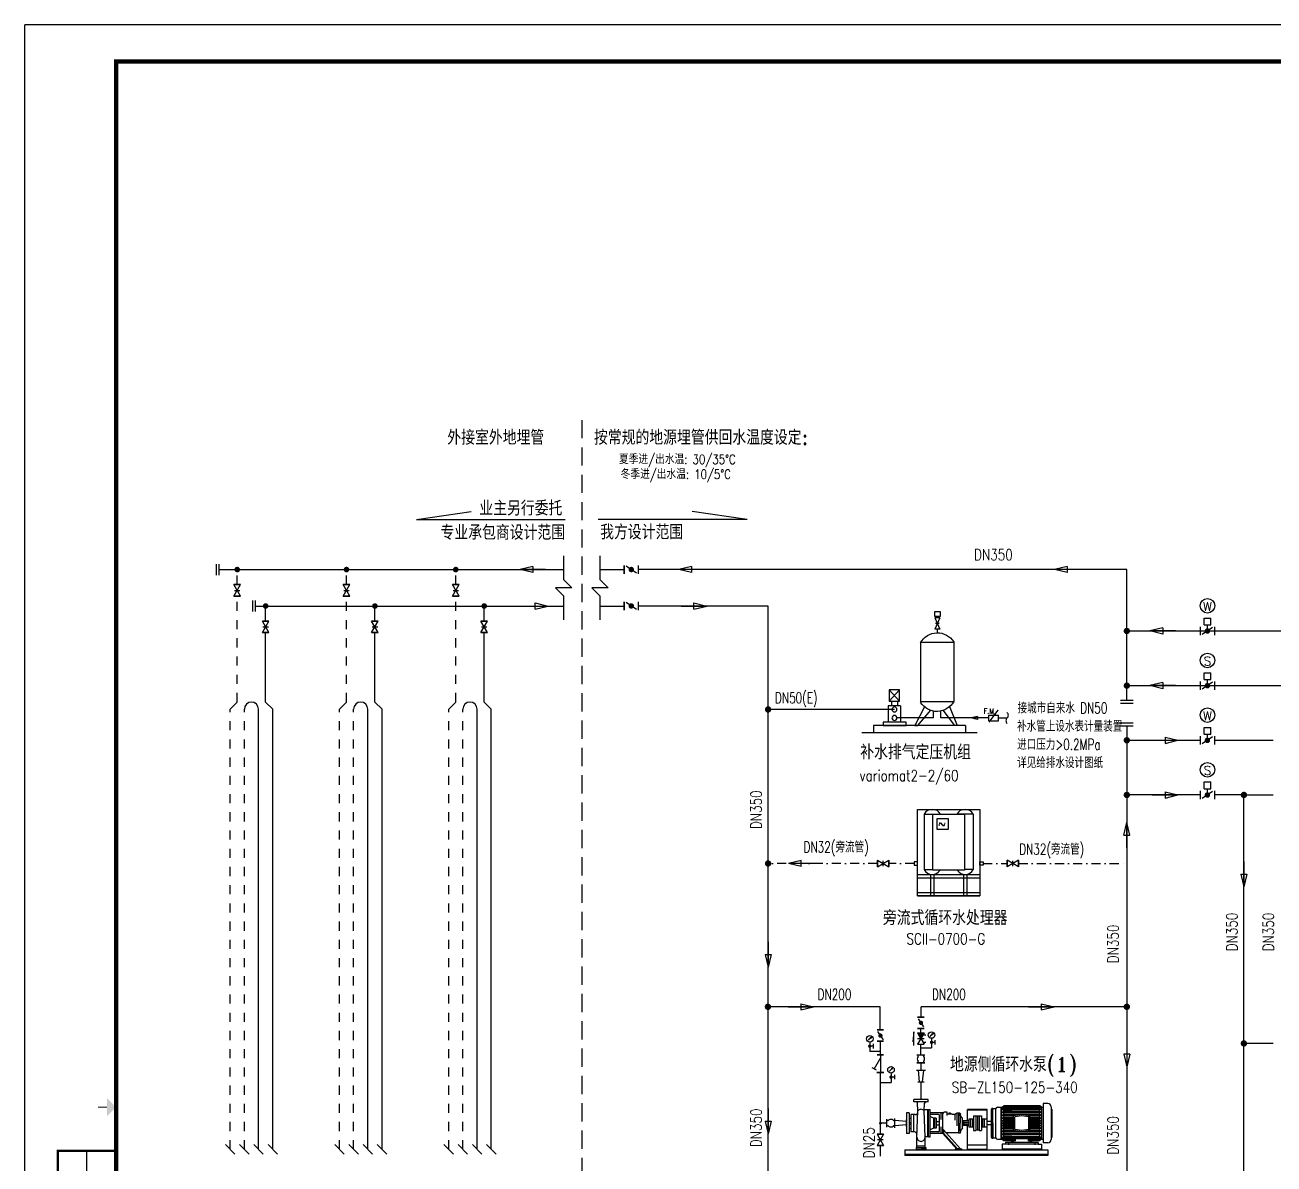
# Model space of a CAD drawing. Extents: x -345393 to -54719, y 203828 to 476815.
# Drawn here: x -345393 to -311102, y 297863 to 329124 of the extents above; entities that cross this region are included whole.
import ezdxf
from ezdxf.enums import TextEntityAlignment as Align

# ---------------------------------------------------------------- set-up
doc = ezdxf.new("R2010")
doc.units = 0
doc.header["$LTSCALE"] = 1000
doc.header["$MEASUREMENT"] = 0
for name, pattern in [('AUSGEZOGEN', [0]), ('CENTER', [2, 1.25, -0.25, 0.25, -0.25]), ('CONTINOUS', [0]), ('DASHDOT2', [0.5, 0.25, -0.125, 0, -0.125]), ('DASHED', [0.75, 0.5, -0.25]), ('STRICHLINIE4', [0.5, 0.25, -0.25])]:
    doc.linetypes.add(name, pattern=pattern)
doc.layers.get('0').update_dxf_attribs({"color": 252, "linetype": 'CONTINUOUS'})
doc.layers.get('Defpoints').update_dxf_attribs({"color": 252, "linetype": 'CONTINUOUS'})
for name, color, linetype in [('图框', 252, 'CONTINUOUS'), ('暖通-水-水阀', 3, 'CONTINUOUS'), ('暖通-水-管道-供水', 1, 'CONTINUOUS'), ('暖通-风-标注', 160, 'CONTINUOUS'), ('暖通-风-设备', 40, 'CONTINUOUS'), ('暖通-风-说明', 3, 'CONTINUOUS')]:
    doc.layers.add(name, color=color, linetype=linetype)
doc.styles.add('HZ', font='romans.shx', dxfattribs={"width": 0.7, "bigfont": 'tjhztxt.shx'})
doc.styles.add('HZ-ZG', font='romans.shx', dxfattribs={"width": 0.8, "bigfont": 'hzf.shx'})
doc.styles.add('HZXY', font='romans.shx', dxfattribs={"bigfont": 'HZTXT.SHX'})
doc.styles.add('TKZ1', font='tjromant.shx', dxfattribs={"bigfont": 'tjhts.shx'})

# ---------------------------------------------------------------- blocks, each defined once
blk = doc.blocks.new('流量计150')
for p, q in [((0, -75), (0, 75)), ((0, 75), (260, 75)), ((260, -75), (260, 75)), ((0, -75), (260, -75))]:
    blk.add_line(p, q)
blk.add_lwpolyline([(7, -117), (255, 211), (138, 89), (185, 118)])
at = {"style": 'HZXY', "width": 0.7}
blk.add_text('F.M', height=150, dxfattribs=at).set_placement((-1, 189), align=Align.MIDDLE)
blk = doc.blocks.new('箭头')
at = {"color": 3, "linetype": 'CONTINOUS'}
for p, q in [((-317, 0), (381, 0)), ((32, 84), (381, 0)), ((32, 84), (32, -84)), ((32, -84), (381, 0))]:
    blk.add_line(p, q, dxfattribs=at)
blk = doc.blocks.new('电动双位蝶阀150-2')
for p, q in [((-62, 237), (63, 237)), ((-62, 112), (-62, 237)), ((63, 112), (63, 237)), ((-130, 75), (-130, -75)), ((94, 63), (-94, -63)), ((-62, 112), (63, 112)), ((0, 0), (0, 112)), ((130, 75), (130, -75))]:
    blk.add_line(p, q)
at = {"const_width": 49.7}
blk.add_lwpolyline([(-25, -1, 1), (25, -1, 1)], format="xyb", close=True, dxfattribs=at)
blk = doc.blocks.new('闭式定压罐')
at = {"color": 3}
for p, q in [((-576, 3199), (-576, 3315)), ((-576, 3315), (-412, 3315)), ((-494, 3199), (-576, 3199)), ((-563, 3155), (-425, 3155)), ((-563, 3155), (-425, 2840)), ((-425, 3155), (-563, 2840)), ((-494, 3155), (-494, 3199)), ((-412, 3199), (-494, 3199)), ((-412, 3315), (-412, 3199)), ((-563, 2840), (-425, 2840)), ((-546, 2998), (-442, 2998)), ((-942, 2475), (-36, 2475)), ((-827, 719), (-1039, 194)), ((-935, 849), (-31, 849)), ((-137, 711), (122, 194)), ((602, 862), (602, 734)), ((771, 862), (771, 734)), ((-969, 194), (-655, 617)), ((43, 194), (-310, 617)), ((-1582, 0), (1582, 0)), ((-1265, 194), (1265, 194)), ((-1265, 194), (-1265, 0)), ((-1039, 194), (-969, 194)), ((122, 194), (43, 194)), ((367, 292), (996, 292)), ((367, 194), (367, 292)), ((996, 194), (367, 194)), ((996, 292), (996, 194)), ((1265, 194), (1265, 0))]:
    blk.add_line(p, q, dxfattribs=at)
at = {"color": 2}
for p, q in [((-494, 2743), (-494, 2840)), ((545, 1173), (828, 862)), ((545, 862), (828, 1173))]:
    blk.add_line(p, q, dxfattribs=at)
for p, q in [((-942, 2493), (-942, 861)), ((-31, 2467), (-31, 834)), ((545, 1173), (828, 1173)), ((545, 862), (545, 1173)), ((828, 1173), (828, 862)), ((521, 734), (856, 734)), ((521, 734), (521, 292)), ((828, 862), (545, 862)), ((856, 734), (856, 292))]:
    blk.add_line(p, q)
at = {"color": 1}
for p, q in [((-1909, 404), (-586, 404)), ((-586, 404), (-586, 584)), ((-386, 404), (-386, 584)), ((-386, 404), (616, 404))]:
    blk.add_line(p, q, dxfattribs=at)
at = {"color": 2}
for centre in [(685, 638), (685, 404)]:
    blk.add_circle(centre, 69.4, dxfattribs=at)
for centre, start, end in [((-494, 2217), 28.3164, 148.3164), ((-479, 1110), 208.3164, 328.3164)]:
    blk.add_arc(centre, 526, start, end)
blk = doc.blocks.new('蝶阀150-2')
for p, q in [((-130, 75), (-130, -75)), ((94, 63), (-94, -63)), ((130, 75), (130, -75))]:
    blk.add_line(p, q)
at = {"const_width": 49.7}
blk.add_lwpolyline([(-25, -1, 1), (25, -1, 1)], format="xyb", close=True, dxfattribs=at)
blk = doc.blocks.new('闸阀150')
for p, q in [((130, 75), (-130, -75)), ((130, -75), (-130, 75)), ((-130, 75), (-130, -75)), ((0, -63), (0, 63)), ((130, 75), (130, -75))]:
    blk.add_line(p, q)
blk = doc.blocks.new('A$C3FDB32FF')
at = {"color": 3}
for p, q in [((638, 1543), (244, 1543)), ((244, 1475), (244, 1543)), ((638, 1475), (244, 1475)), ((353, 1226), (342, 1443)), ((524, 1226), (540, 1444)), ((573, 1475), (578, 1475)), ((638, 1475), (638, 1543)), ((3797, 1431), (3797, 351)), ((3923, 1431), (3797, 1431)), ((45, 1172), (45, 610)), ((112, 1172), (45, 1172)), ((112, 1172), (112, 610)), ((284, 1127), (157, 1127)), ((157, 1127), (157, 655)), ((245, 655), (245, 1127)), ((328, 505), (353, 1226)), ((554, 505), (524, 1226)), ((534, 1264), (627, 1264)), ((627, 518), (627, 1264)), ((627, 1264), (627, 518)), ((649, 518), (649, 1264)), ((649, 1264), (694, 1264)), ((694, 518), (694, 1264)), ((1037, 1175), (694, 1175)), ((925, 1130), (694, 1130)), ((784, 1026), (694, 1071)), ((947, 675), (947, 1108)), ((992, 994), (992, 1175)), ((1037, 607), (1037, 1175)), ((1037, 1175), (1070, 1175)), ((1155, 1193), (1070, 1193)), ((1070, 1175), (1070, 1193)), ((1161, 1106), (1161, 1187)), ((1287, 1142), (1167, 1142)), ((1203, 1164), (1203, 1142)), ((1245, 1166), (1209, 1166)), ((1215, 1164), (1215, 1142)), ((1239, 1164), (1239, 1142)), ((1251, 1164), (1251, 1142)), ((1368, 1133), (1298, 1133)), ((1414, 1160), (1368, 1133)), ((1368, 1133), (1368, 973)), ((1427, 1163), (1427, 823)), ((1462, 1163), (1427, 1163)), ((1467, 1162), (1467, 633)), ((1506, 1163), (1473, 1163)), ((1512, 1098), (1512, 1157)), ((1526, 1149), (1512, 1149)), ((1526, 1136), (1512, 1136)), ((1526, 1111), (1512, 1111)), ((1526, 1099), (1512, 1099)), ((1512, 1098), (1512, 891)), ((1580, 1031), (1512, 1098)), ((1529, 1106), (1529, 1142)), ((1878, 1089), (1878, 694)), ((1878, 1089), (1945, 1089)), ((1945, 1089), (1945, 694)), ((2036, 1080), (1945, 1080)), ((1991, 1080), (1991, 702)), ((2036, 1089), (2103, 1089)), ((2036, 1089), (2036, 694)), ((2103, 1089), (2103, 694)), ((2364, 1279), (2364, 503)), ((2364, 1279), (2381, 1279)), ((2381, 1305), (2381, 478)), ((2381, 1305), (2415, 1305)), ((2415, 891), (2415, 1305)), ((2415, 1296), (2492, 1296)), ((2491, 497), (2491, 1285)), ((2536, 1330), (2660, 1330)), ((2637, 452), (2637, 1330)), ((2660, 1330), (2710, 1364)), ((2660, 1318), (2710, 1345)), ((2660, 452), (2660, 1330)), ((2660, 1318), (2710, 1324)), ((2660, 1279), (2710, 1296)), ((2660, 1279), (2710, 1262)), ((3752, 1279), (2660, 1279)), ((2664, 1196), (2710, 1212)), ((3752, 1195), (2664, 1195)), ((2664, 1193), (2710, 1178)), ((2664, 1112), (2710, 1127)), ((3093, 1110), (2664, 1110)), ((2664, 1109), (2710, 1094)), ((2664, 1028), (2710, 1043)), ((2710, 1364), (2710, 1345)), ((3701, 1364), (2710, 1364)), ((2710, 1345), (2938, 1345)), ((2710, 1324), (2710, 1296)), ((3701, 1324), (2710, 1324)), ((3701, 1296), (2710, 1296)), ((2710, 1212), (2710, 1262)), ((2710, 1262), (2938, 1262)), ((3701, 1212), (2710, 1212)), ((2710, 1127), (2710, 1178)), ((3701, 1178), (2710, 1178)), ((3701, 1127), (2710, 1127)), ((2710, 1043), (2710, 1094)), ((2981, 1094), (2710, 1094)), ((2981, 1043), (2710, 1043)), ((3701, 1345), (2938, 1345)), ((3701, 1262), (2938, 1262)), ((3206, 1127), (2981, 1094)), ((2981, 689), (2981, 1094)), ((3211, 1094), (3014, 1065)), ((3014, 718), (3014, 1065)), ((3397, 1065), (3201, 1094)), ((3431, 1094), (3206, 1127)), ((3752, 1110), (3318, 1110)), ((3397, 718), (3397, 1065)), ((3431, 689), (3431, 1094)), ((3701, 1094), (3431, 1094)), ((3701, 1043), (3431, 1043)), ((3752, 1330), (3701, 1364)), ((3701, 1345), (3701, 1364)), ((3752, 1318), (3701, 1345)), ((3752, 1318), (3701, 1324)), ((3701, 1296), (3701, 1324)), ((3752, 1279), (3701, 1296)), ((3752, 1279), (3701, 1262)), ((3701, 1212), (3701, 1262)), ((3752, 1195), (3701, 1212)), ((3752, 1195), (3701, 1178)), ((3701, 1127), (3701, 1178)), ((3752, 1110), (3701, 1127)), ((3752, 1110), (3701, 1094)), ((3701, 1043), (3701, 1094)), ((3752, 1026), (3701, 1043)), ((3752, 1330), (3752, 452)), ((3752, 1330), (3797, 1330)), ((4013, 1341), (4013, 441)), ((4036, 1279), (4013, 1279)), ((4036, 1279), (4036, 503)), ((112, 1026), (157, 1026)), ((112, 914), (157, 914)), ((112, 869), (157, 869)), ((112, 756), (157, 756)), ((784, 756), (694, 711)), ((852, 1026), (784, 1026)), ((784, 1026), (784, 756)), ((852, 756), (784, 756)), ((807, 1026), (807, 756)), ((852, 1026), (852, 756)), ((852, 936), (947, 936)), ((852, 846), (947, 846)), ((992, 607), (992, 788)), ((1054, 708), (1054, 622)), ((1512, 681), (1512, 891)), ((1580, 752), (1514, 686)), ((1582, 891), (1582, 1026)), ((1582, 957), (1599, 957)), ((1582, 756), (1582, 891)), ((1582, 825), (1599, 825)), ((1599, 825), (1599, 957)), ((1599, 957), (1601, 955)), ((1599, 825), (1601, 828)), ((1601, 955), (1601, 828)), ((1752, 954), (1601, 954)), ((1752, 829), (1601, 829)), ((1620, 906), (1620, 877)), ((1752, 906), (1620, 906)), ((1620, 877), (1752, 877)), ((1803, 1000), (1752, 1000)), ((1752, 1000), (1752, 782)), ((1803, 782), (1752, 782)), ((1803, 1005), (1803, 778)), ((1852, 1005), (1803, 1005)), ((1852, 778), (1803, 778)), ((1852, 1005), (1852, 778)), ((1878, 1005), (1852, 1005)), ((1878, 778), (1852, 778)), ((1878, 694), (1945, 694)), ((2036, 702), (1945, 702)), ((2036, 694), (2103, 694)), ((2129, 1005), (2103, 1005)), ((2129, 778), (2103, 778)), ((2129, 1005), (2129, 778)), ((2178, 1005), (2129, 1005)), ((2178, 778), (2129, 778)), ((2178, 1005), (2178, 778)), ((2246, 1000), (2178, 1000)), ((2246, 782), (2178, 782)), ((2246, 1000), (2246, 782)), ((2364, 936), (2246, 936)), ((2364, 846), (2246, 846)), ((2415, 891), (2415, 478)), ((2660, 891), (2710, 908)), ((2660, 891), (2710, 874)), ((2660, 824), (2710, 840)), ((2660, 824), (2710, 807)), ((2981, 824), (2660, 824)), ((2660, 756), (2710, 773)), ((2660, 756), (2710, 739)), ((2981, 756), (2660, 756)), ((2660, 672), (2710, 689)), ((2981, 1026), (2664, 1026)), ((2664, 1025), (2710, 1009)), ((2664, 960), (2710, 975)), ((2981, 959), (2664, 959)), ((2664, 957), (2710, 942)), ((2710, 975), (2710, 1009)), ((2710, 975), (2710, 1009)), ((2981, 1009), (2710, 1009)), ((2981, 975), (2710, 975)), ((2710, 908), (2710, 942)), ((2981, 942), (2710, 942)), ((2710, 908), (2710, 908)), ((2981, 908), (2710, 908)), ((2710, 840), (2710, 874)), ((2981, 874), (2710, 874)), ((2981, 840), (2710, 840)), ((2710, 773), (2710, 807)), ((2981, 807), (2710, 807)), ((2710, 773), (2710, 773)), ((2981, 773), (2710, 773)), ((2710, 689), (2710, 739)), ((2981, 739), (2710, 739)), ((2981, 689), (2710, 689)), ((3206, 655), (2981, 689)), ((3211, 688), (3014, 718)), ((3397, 718), (3201, 688)), ((3431, 689), (3206, 655)), ((3752, 1026), (3431, 1026)), ((3701, 1009), (3431, 1009)), ((3701, 975), (3431, 975)), ((3752, 959), (3431, 959)), ((3701, 942), (3431, 942)), ((3701, 908), (3431, 908)), ((3701, 874), (3431, 874)), ((3701, 840), (3431, 840)), ((3752, 824), (3431, 824)), ((3701, 807), (3431, 807)), ((3701, 773), (3431, 773)), ((3752, 756), (3431, 756)), ((3701, 739), (3431, 739)), ((3701, 689), (3431, 689)), ((3752, 1026), (3701, 1009)), ((3701, 975), (3701, 1009)), ((3752, 959), (3701, 975)), ((3752, 959), (3701, 942)), ((3701, 908), (3701, 942)), ((3752, 891), (3701, 908)), ((3752, 891), (3701, 874)), ((3701, 840), (3701, 874)), ((3752, 824), (3701, 840)), ((3752, 824), (3701, 807)), ((3701, 773), (3701, 807)), ((3752, 756), (3701, 773)), ((3752, 756), (3701, 739)), ((3701, 689), (3701, 739)), ((3752, 672), (3701, 689)), ((112, 610), (45, 610)), ((263, 655), (157, 655)), ((328, 225), (328, 499)), ((627, 518), (554, 518)), ((554, 225), (554, 494)), ((649, 518), (694, 518)), ((925, 652), (694, 652)), ((1037, 607), (694, 607)), ((1462, 631), (1123, 631)), ((1467, 646), (1467, 625)), ((1506, 619), (1473, 619)), ((1526, 683), (1512, 683)), ((1512, 681), (1512, 625)), ((1526, 670), (1512, 670)), ((1526, 645), (1512, 645)), ((1526, 633), (1512, 633)), ((1529, 660), (1529, 676)), ((1529, 640), (1529, 656)), ((2364, 503), (2381, 503)), ((2381, 478), (2415, 478)), ((2415, 486), (2492, 486)), ((2536, 452), (2660, 452)), ((2637, 452), (2660, 452)), ((2660, 452), (2637, 452)), ((2660, 672), (2710, 655)), ((3093, 672), (2660, 672)), ((2660, 587), (2710, 604)), ((2660, 587), (2710, 570)), ((3752, 587), (2660, 587)), ((2660, 503), (2710, 520)), ((2660, 503), (2710, 486)), ((3752, 503), (2660, 503)), ((2660, 475), (2710, 459)), ((2660, 464), (2710, 459)), ((2660, 464), (2710, 437)), ((2660, 452), (2710, 419)), ((2710, 604), (2710, 655)), ((3701, 655), (2710, 655)), ((3701, 604), (2710, 604)), ((2710, 520), (2710, 570)), ((2710, 570), (2938, 570)), ((3701, 520), (2710, 520)), ((2710, 486), (2710, 459)), ((2710, 486), (3701, 486)), ((3701, 486), (2710, 486)), ((2710, 459), (3026, 459)), ((2710, 437), (2710, 419)), ((2710, 437), (3026, 437)), ((2710, 419), (3026, 419)), ((2756, 360), (2756, 315)), ((3656, 360), (2756, 360)), ((3026, 419), (2891, 360)), ((3701, 570), (2938, 570)), ((3026, 464), (3026, 395)), ((3386, 464), (3026, 464)), ((3752, 672), (3318, 672)), ((3386, 464), (3386, 395)), ((3386, 459), (3701, 459)), ((3701, 437), (3386, 437)), ((3521, 360), (3386, 419)), ((3386, 419), (3701, 419)), ((3656, 360), (3656, 315)), ((3752, 672), (3701, 655)), ((3701, 604), (3701, 655)), ((3752, 587), (3701, 604)), ((3752, 587), (3701, 570)), ((3701, 520), (3701, 570)), ((3752, 503), (3701, 520)), ((3752, 503), (3701, 486)), ((3701, 459), (3701, 486)), ((3701, 459), (3701, 486)), ((3752, 464), (3701, 437)), ((3752, 464), (3701, 459)), ((3752, 452), (3701, 419)), ((3701, 419), (3701, 437)), ((3752, 452), (3797, 452)), ((3923, 351), (3797, 351)), ((4013, 503), (4036, 503)), ((0, 157), (3926, 157)), ((306, 225), (306, 157)), ((306, 225), (576, 225)), ((306, 180), (441, 180)), ((328, 270), (554, 270)), ((576, 180), (441, 180)), ((576, 225), (576, 157)), ((1378, 180), (1378, 157)), ((1558, 180), (1378, 180)), ((1435, 199), (1512, 199)), ((1512, 199), (1512, 180)), ((1558, 180), (1558, 157)), ((1721, 293), (2261, 293)), ((1721, 180), (2261, 180)), ((3656, 315), (2756, 315))]:
    blk.add_line(p, q, dxfattribs=at)
at = {"color": 3, "linetype": 'Continuous'}
for p, q in [((1721, 954), (1721, 1271)), ((2261, 1271), (1721, 1271)), ((2261, 1248), (1721, 1248)), ((2261, 936), (2261, 1271)), ((1054, 708), (1037, 708)), ((1512, 199), (1054, 708)), ((1721, 157), (1721, 829)), ((2261, 157), (2261, 846)), ((1422, 180), (1037, 607)), ((1435, 199), (1054, 622)), ((0, 157), (0, 0)), ((3926, 34), (0, 34)), ((3926, 0), (0, 0)), ((2756, 315), (2666, 315)), ((2666, 315), (2666, 157)), ((3746, 180), (2666, 180)), ((3656, 315), (3746, 315)), ((3746, 315), (3746, 157)), ((3926, 157), (3926, 0))]:
    blk.add_line(p, q, dxfattribs=at)
at = {"color": 3, "linetype": 'CENTER'}
for p, q in [((2846, 383), (2846, 293)), ((3566, 383), (3566, 293))]:
    blk.add_line(p, q, dxfattribs=at)
at = {"color": 3}
for centre, radius, start, end in [((308, 1442), 33.8, 2.861, 90), ((573, 1442), 33.8, 90, 175.7275), ((3923, 1341), 90, 0, 90), ((438, 1168), 104, 34.4039, 145.5961), ((925, 1108), 22.5, 360, 90), ((1155, 1187), 6.07, 0, 90), ((1167, 1148), 6.07, 180, 270), ((1209, 1157), 8.88, 47.4909, 132.5091), ((1227, 1134), 32, 67.9484, 112.0516), ((1245, 1157), 8.91, 47.672, 132.328), ((1287, 1136), 6.07, 14.6649, 90), ((1298, 1139), 6.07, 194.6649, 270), ((1427, 1138), 25.7, 90, 120), ((1462, 1157), 6.07, 44.8577, 90), ((1473, 1157), 6.07, 90, 180), ((1506, 1157), 6.07, 0, 90), ((1520, 1142), 9.19, 317.252, 42.748), ((1496, 1124), 33.1, 337.833, 22.167), ((1520, 1105), 9.22, 317.4117, 42.5883), ((1576, 1026), 6.07, 0, 45), ((2536, 1285), 45, 90, 180), ((1576, 756), 6.07, 315, 0), ((1576, 756), 6.07, 315, 0), ((441, 506), 113, 180.3903, 217.3872), ((441, 506), 113, 217.3872, 322.6128), ((441, 506), 113, 322.6128, 359.6097), ((925, 675), 22.5, 270, 360), ((1462, 637), 6.07, 270, 315.1423), ((1473, 625), 6.07, 180, 270), ((1506, 625), 6.07, 270, 0), ((1518, 681), 6.07, 135, 180), ((1520, 677), 9.19, 317.252, 42.748), ((1496, 658), 33.1, 337.833, 22.167), ((1520, 639), 9.22, 317.4117, 42.5883), ((2536, 497), 45, 180, 270), ((3923, 441), 90, 270, 0)]:
    blk.add_arc(centre, radius, start, end, dxfattribs=at)
at = {"color": 3, "linetype": 'Continuous'}
for centre, start, end in [((284, 1195), 270, 358.0103), ((263, 587), 358.0103, 90)]:
    blk.add_arc(centre, 67.5, start, end, dxfattribs=at)
blk = doc.blocks.new('橡胶软接头150')
for p, q in [((0, -90), (0, 90)), ((21, 60), (0, 60)), ((158, 60), (180, 60)), ((180, -90), (180, 90)), ((21, -60), (0, -60)), ((158, -60), (180, -60))]:
    blk.add_line(p, q)
for centre, radius, start, end in [((21, 83), 22.5, 270, 310.5421), ((90, 3), 82.9, 49.4579, 130.5421), ((158, 83), 22.5, 229.4579, 270), ((21, -83), 22.5, 49.4579, 90), ((90, -3), 82.9, 229.4579, 310.5421), ((158, -83), 22.5, 90, 130.5421)]:
    blk.add_arc(centre, radius, start, end)
blk = doc.blocks.new('变径管150')
for p, q in [((-106, 269), (106, 269)), ((-75, 0), (75, 0)), ((-36, 0), (-61, 269)), ((36, 0), (61, 269))]:
    blk.add_line(p, q)
blk = doc.blocks.new('压力表150')
for p, q in [((-32, 264), (-5, 291)), ((-5, 291), (37, 332)), ((37, 332), (2, 311, -2160)), ((37, 332), (16, 298, -2160)), ((86, 125), (-18, 125)), ((0, 219), (0, 117)), ((0, 112), (0, 0)), ((86, 75), (86, 175))]:
    blk.add_line(p, q)
at = {"const_width": 37.5}
blk.add_lwpolyline([(-19, 125, 1), (19, 125, 1)], format="xyb", close=True, dxfattribs=at)
blk.add_circle((0, 294), 75)
for start, end in [(90, 270), (270, 90)]:
    blk.add_arc((0, 125), 18.8, start, end)
blk = doc.blocks.new('调节止回阀150')
at = {"linetype": 'Continuous'}
h = blk.add_hatch(dxfattribs=at)
h.set_pattern_fill('ANSI37', color=256, scale=0.530035, style=0)
h.set_pattern_definition([(45, (-34164.920464, -47847.3479), (-0.04684894752, 0.04684894752), []), (135, (-34164.920464, -47847.3479), (-0.04684894752, -0.04684894752), [])])
h.paths.add_polyline_path([(0, 0), (0, -1), (129, -75), (129, 75)])
for p, q in [((129, -75), (-131, 75)), ((129, 75), (-131, -75)), ((-131, 75), (-131, -75)), ((0, 75), (0, -75)), ((129, 75), (129, -75)), ((-86, -50), (-86, -117)), ((84, -50), (84, -117))]:
    blk.add_line(p, q)
blk.add_lwpolyline([(-157, 164), (152, 164), (-66, 186), (-2, 164)])
blk = doc.blocks.new('旁流水处理器')
for p, q in [((-1125, 3740), (-376, 3740)), ((-1125, 3740), (-1125, 1202)), ((1125, 3740), (376, 3740)), ((1125, 3740), (1125, 1202))]:
    blk.add_line(p, q)
at = {"color": 3}
for p, q in [((-1125, 1202), (-725, 1202)), ((1125, 1202), (725, 1202)), ((-1425, 981), (1425, 981)), ((-1425, 831), (1425, 831)), ((-825, 988), (-825, 0)), ((-675, 988), (-675, 0)), ((675, 988), (675, 0)), ((825, 988), (825, 0)), ((-1425, 150), (1425, 150)), ((-1425, 0), (1425, 0))]:
    blk.add_line(p, q, dxfattribs=at)
at = {"flags": 128}
for points in [[(-1425, 3960), (1425, 3960), (1425, 0), (-1425, 0)], [(-1425, 1406), (-1425, 1556), (-1575, 1556), (-1575, 1406)], [(1425, 1406), (1425, 1556), (1575, 1556), (1575, 1406)]]:
    blk.add_lwpolyline(points, close=True, dxfattribs=at)
at = {"color": 2, "flags": 128}
for points in [[(-725, 3740), (725, 3740), (725, 1180), (-725, 1180)], [(-525, 3540), (-25, 3540), (-25, 3040), (-525, 3040)]]:
    blk.add_lwpolyline(points, close=True, dxfattribs=at)
for centre, start, end in [((-750, 3532), 29.0309, 150.9691), ((750, 3532), 29.0309, 150.9691), ((-750, 1409), 209.0309, 327.5344), ((750, 1409), 212.4656, 330.9691)]:
    blk.add_arc(centre, 428, start, end)
at = {"color": 3, "style": 'HZ', "width": 0.7}
blk.add_text('~', height=500, dxfattribs=at).set_placement((-487, 3064))
blk = doc.blocks.new('TJAD_TK_A1')
blk.add_line((517.38, 385.45), (517.38, 641.45))
at = {"layer": '图框'}
for p in [(1341.38, 950.45), (500.38, 356.45)]:
    blk.add_line(p, (500.38, 950.45), dxfattribs=at)
at = {"layer": '图框', "const_width": 1.2}
blk.add_lwpolyline([(1331.38, 940.45), (525.38, 940.45), (525.38, 366.45), (1331.38, 366.45)], close=True, dxfattribs=at)
at = {"layer": '图框'}
for points, const_width in [([(522.88, 653.45), (520.38, 653.45)], 0.3), ([(525.38, 366.45), (509.38, 366.45), (509.38, 641.45), (525.38, 641.45)], 0.6)]:
    blk.add_lwpolyline(points, dxfattribs=dict(at, const_width=const_width))
blk.add_solid([(522.88, 650.95), (522.88, 655.95), (525.38, 653.45)], dxfattribs=at)
blk = doc.blocks.new('Y型除污器150')
for p, q in [((0, -75), (0, 75)), ((0, 0), (400, 0)), ((62, 0), (315, -146)), ((400, -79), (400, 77)), ((285, -193), (344, -100))]:
    blk.add_line(p, q)

msp = doc.modelspace()

# ---------------------------------------------------------------- linework, layer by layer
at = {"layer": 'Defpoints'}
for points in [[(-270292.68322, 328124.43019), (-342892.68322, 328124.43019), (-342892.68322, 270724.43019), (-270292.68322, 270724.43019)], [(-342892.68322, 328124.43019), (-270292.68322, 328124.43019), (-270292.68322, 270724.43019), (-342892.68322, 270724.43019)]]:
    msp.add_lwpolyline(points, close=True, dxfattribs=at)
at = {"layer": '暖通-水-水阀'}
for p, q in [((-328943.64121, 314290.03976), (-328943.64121, 314065.11797)), ((-328554.06524, 314290.03976), (-328554.06524, 314065.11797)), ((-339655.27754, 313763.7056), (-339475.34011, 313763.7056)), ((-336655.27754, 313763.7056), (-336475.34011, 313763.7056)), ((-333655.27754, 313763.7056), (-333475.34011, 313763.7056)), ((-339655.27754, 313452.04483), (-339475.34011, 313452.04483)), ((-336655.27754, 313452.04483), (-336475.34011, 313452.04483)), ((-333655.27754, 313452.04483), (-333475.34011, 313452.04483)), ((-328943.64121, 313290.03976), (-328943.64121, 313065.11797)), ((-328554.06524, 313290.03976), (-328554.06524, 313065.11797)), ((-338875.27754, 312763.7056), (-338695.34011, 312763.7056)), ((-335875.27754, 312763.7056), (-335695.34011, 312763.7056)), ((-332875.27754, 312763.7056), (-332695.34011, 312763.7056)), ((-338875.27754, 312452.04483), (-338695.34011, 312452.04483)), ((-335875.27754, 312452.04483), (-335695.34011, 312452.04483)), ((-332875.27754, 312452.04483), (-332695.34011, 312452.04483)), ((-315312.24767, 310591.85105), (-314972.96735, 310591.85105)), ((-315312.24767, 310508.51771), (-314972.96735, 310508.51771)), ((-315312.24767, 309975.18438), (-314972.96735, 309975.18438)), ((-315312.24767, 309891.85105), (-314972.96735, 309891.85105)), ((-321990.77939, 306019.78319), (-321990.77939, 306199.72062)), ((-321679.11862, 306019.78319), (-321679.11862, 306199.72062)), ((-318426.74809, 306019.78319), (-318426.74809, 306199.72062)), ((-318115.08731, 306019.78319), (-318115.08731, 306199.72062)), ((-320706.28763, 301893.43617), (-320886.22506, 301893.43617)), ((-321818.63107, 301542.16543), (-321998.5685, 301542.16543)), ((-320706.28763, 301581.7754), (-320886.22506, 301581.7754)), ((-320886.22506, 301462.22004), (-320706.28763, 301462.22004)), ((-321818.63107, 301230.50466), (-321998.5685, 301230.50466)), ((-320886.22506, 301150.55926), (-320706.28763, 301150.55926)), ((-321908.59978, 300947.49523), (-322200.24159, 300947.49523)), ((-321818.57469, 300855.82857), (-321998.62488, 300855.82857)), ((-320904.10388, 300857.65576), (-320688.40881, 300857.65576)), ((-320796.25635, 301049.8182), (-320504.61454, 301049.8182)), ((-320919.38712, 300440.77668), (-320665.98274, 300440.77668)), ((-320688.40881, 300641.51775), (-320904.10388, 300641.51775)), ((-321815.69629, 300376.07837), (-322002.94244, 300376.07837)), ((-321908.59978, 300097.7381), (-321616.95798, 300097.7381)), ((-320882.88432, 300118.14341), (-320702.52267, 300118.14341)), ((-321818.63107, 298682.22616), (-321998.5685, 298682.22616)), ((-321818.63107, 298370.56539), (-321998.5685, 298370.56539))]:
    msp.add_line(p, q, dxfattribs=at)
at = {"layer": '暖通-水-管道-供水', "color": 3, "linetype": 'DASHED'}
msp.add_line((-330106.55521, 318282.00061), (-330106.55521, 284893.02776), dxfattribs=at)
at = {"layer": '暖通-水-管道-供水', "color": 3}
for p, q in [((-334648.23328, 315550.55766), (-333141.20186, 315775.5693)), ((-334648.23328, 315550.55766), (-330558.42128, 315550.55766)), ((-325564.87715, 315550.55766), (-329654.68915, 315550.55766)), ((-325564.87715, 315550.55766), (-327071.90856, 315775.5693)), ((-330606.55521, 314552.57887), (-330606.55521, 313902.57887)), ((-329606.55521, 314552.57887), (-329606.55521, 313902.57887)), ((-340138.43383, 314028.71963), (-340138.43383, 314326.4381)), ((-340065.30883, 314028.71963), (-340065.30883, 314326.4381)), ((-330606.55521, 313902.57887), (-330381.58919, 313677.61284)), ((-329606.55521, 313902.57887), (-329381.58919, 313677.61284)), ((-330381.58919, 313677.61284), (-330831.52123, 313677.54489)), ((-330831.52123, 313677.54489), (-330606.55521, 313452.57887)), ((-330606.55521, 313452.57887), (-330606.55521, 312802.57887)), ((-329381.58919, 313677.61284), (-329831.52123, 313677.54489)), ((-329831.52123, 313677.54489), (-329606.55521, 313452.57887)), ((-329606.55521, 313452.57887), (-329606.55521, 312802.57887)), ((-339138.43383, 313028.71963), (-339138.43383, 313326.4381)), ((-339065.30883, 313028.71963), (-339065.30883, 313326.4381))]:
    msp.add_line(p, q, dxfattribs=at)
at = {"layer": '暖通-水-管道-供水'}
for p, q in [((-340065.30883, 314177.57887), (-330606.55521, 314177.57887)), ((-329606.55521, 314177.57887), (-328943.64121, 314177.57887)), ((-315142.60751, 314177.57887), (-328554.06524, 314177.57887)), ((-315142.60751, 310591.85105), (-315142.60751, 314177.57887)), ((-339065.30883, 313177.57887), (-330606.55521, 313177.57887)), ((-329606.55521, 313177.57887), (-328943.64121, 313177.57887)), ((-324991.93312, 313177.57887), (-328554.06524, 313177.57887)), ((-324991.93312, 283772.94705), (-324991.93312, 313177.57887)), ((-321521.93195, 310337.65198), (-324991.93312, 310337.65198)), ((-318668.64893, 310104.31865), (-318428.36624, 310104.31865)), ((-315142.60751, 309891.85105), (-315142.60751, 283772.94705)), ((-313125.09347, 307991.85105), (-315142.60751, 307991.85105)), ((-311929.32102, 307991.85105), (-312735.5175, 307991.85105)), ((-311929.32102, 280671.61415), (-311929.32102, 307991.85105)), ((-321912.15263, 302177.57887), (-324995.48596, 302177.57887)), ((-321912.15263, 301542.16543), (-321912.15263, 302177.57887)), ((-320792.7035, 301893.43617), (-320792.7035, 302177.57887)), ((-315142.60751, 302177.57887), (-320792.7035, 302177.57887)), ((-320796.25635, 301453.5628), (-320796.25635, 301581.7754)), ((-321908.59978, 300855.82857), (-321908.59978, 301230.50466)), ((-320796.25635, 300857.65576), (-320796.25635, 301150.55926)), ((-320796.25635, 300641.51775), (-320796.25635, 300440.77668)), ((-321908.59978, 298982.9644), (-321908.59978, 300376.07837)), ((-320792.7035, 299634.81007), (-320792.7035, 300118.14341)), ((-321727.37107, 298982.9644), (-321908.59978, 298982.9644))]:
    msp.add_line(p, q, dxfattribs=at)
at = {"layer": '暖通-水-管道-供水', "color": 6, "linetype": 'STRICHLINIE4'}
for p, q in [((-339565.30883, 313763.7056), (-339565.30883, 314177.57887)), ((-336565.30883, 313763.7056), (-336565.30883, 314177.57887)), ((-333565.30883, 313763.7056), (-333565.30883, 314177.57887)), ((-339565.30883, 310541.33489), (-339565.30883, 313452.04483)), ((-336565.30883, 310541.33489), (-336565.30883, 313452.04483)), ((-333565.30883, 310541.33489), (-333565.30883, 313452.04483)), ((-339760.30883, 298265.98031), (-339760.30883, 310346.33489)), ((-339370.30883, 298265.98031), (-339370.30883, 310346.33489)), ((-336760.30883, 298265.98031), (-336760.30883, 310346.33489)), ((-336370.30883, 298265.98031), (-336370.30883, 310346.33489)), ((-333760.30883, 298265.98031), (-333760.30883, 310346.33489)), ((-333370.30883, 298265.98031), (-333370.30883, 310346.33489))]:
    msp.add_line(p, q, dxfattribs=at)
at = {"layer": '暖通-水-管道-供水', "color": 6, "linetype": 'AUSGEZOGEN'}
for p, q in [((-338785.30883, 312763.7056), (-338785.30883, 313177.57887)), ((-335785.30883, 312763.7056), (-335785.30883, 313177.57887)), ((-332785.30883, 312763.7056), (-332785.30883, 313177.57887)), ((-338785.30883, 310541.33489), (-338785.30883, 312452.04483)), ((-335785.30883, 310541.33489), (-335785.30883, 312452.04483)), ((-332785.30883, 310541.33489), (-332785.30883, 312452.04483)), ((-339565.30883, 310541.33489), (-339760.30883, 310346.33489)), ((-338980.30883, 298265.98031), (-338980.30883, 310346.33489)), ((-338785.30883, 310541.33489), (-338590.30883, 310346.33489)), ((-338590.30883, 298265.98031), (-338590.30883, 310346.33489)), ((-336565.30883, 310541.33489), (-336760.30883, 310346.33489)), ((-335980.30883, 298265.98031), (-335980.30883, 310346.33489)), ((-335785.30883, 310541.33489), (-335590.30883, 310346.33489)), ((-335590.30883, 298265.98031), (-335590.30883, 310346.33489)), ((-333565.30883, 310541.33489), (-333760.30883, 310346.33489)), ((-332980.30883, 298265.98031), (-332980.30883, 310346.33489)), ((-332785.30883, 310541.33489), (-332590.30883, 310346.33489)), ((-332590.30883, 298265.98031), (-332590.30883, 310346.33489))]:
    msp.add_line(p, q, dxfattribs=at)
at = {"layer": '暖通-水-管道-供水', "color": 6}
for p, q in [((-315142.60751, 312491.85105), (-283000.25319, 312491.85105)), ((-315142.60751, 310991.85105), (-287441.58652, 310991.85105)), ((-315142.60751, 309491.85105), (-313125.09347, 309491.85105)), ((-312735.5175, 309491.85105), (-311129.65435, 309491.85105)), ((-311929.32102, 307991.85105), (-311129.65435, 307991.85105))]:
    msp.add_line(p, q, dxfattribs=at)
at = {"layer": '暖通-水-管道-供水', "color": 4, "linetype": 'DASHDOT2'}
for p, q in [((-321990.77939, 306109.65501), (-324991.93312, 306109.65501)), ((-320978.76794, 306109.65501), (-321679.11862, 306109.65501)), ((-319088.76794, 306109.60718), (-318426.74809, 306109.72825)), ((-318115.08731, 306109.75191), (-315142.5835, 306109.94264))]:
    msp.add_line(p, q, dxfattribs=at)
at = {"layer": '暖通-水-管道-供水', "linetype": 'Continuous'}
for p, q in [((-311129.65435, 301171.61415), (-311928.94759, 301171.61415)), ((-321908.59978, 298682.22616), (-321908.59978, 298982.9644)), ((-321908.59978, 298080.74968), (-321908.59978, 298370.56539))]:
    msp.add_line(p, q, dxfattribs=at)
at = {"layer": '暖通-水-管道-供水', "color": 3, "linetype": 'AUSGEZOGEN'}
for p, q in [((-339890.14913, 298395.82062), (-339630.46852, 298136.14001)), ((-339500.14913, 298395.82062), (-339240.46852, 298136.14001)), ((-339110.14913, 298395.82062), (-338850.46852, 298136.14001)), ((-338720.14913, 298395.82062), (-338460.46852, 298136.14001)), ((-336890.14913, 298395.82062), (-336630.46852, 298136.14001)), ((-336500.14913, 298395.82062), (-336240.46852, 298136.14001)), ((-336110.14913, 298395.82062), (-335850.46852, 298136.14001)), ((-335720.14913, 298395.82062), (-335460.46852, 298136.14001)), ((-333890.14913, 298395.82062), (-333630.46852, 298136.14001)), ((-333500.14913, 298395.82062), (-333240.46852, 298136.14001)), ((-333110.14913, 298395.82062), (-332850.46852, 298136.14001)), ((-332720.14913, 298395.82062), (-332460.46852, 298136.14001))]:
    msp.add_line(p, q, dxfattribs=at)
at = {"layer": '暖通-水-管道-供水', "linetype": 'DASHED', "const_width": 76.78125}
for points in [[(-339526.9182, 314177.57887, -1), (-339603.69945, 314177.57887, -1)], [(-336526.9182, 314177.57887, -1), (-336603.69945, 314177.57887, -1)], [(-333526.9182, 314177.57887, -1), (-333603.69945, 314177.57887, -1)], [(-338746.9182, 313177.57887, -1), (-338823.69945, 313177.57887, -1)], [(-335746.9182, 313177.57887, -1), (-335823.69945, 313177.57887, -1)], [(-332746.9182, 313177.57887, -1), (-332823.69945, 313177.57887, -1)]]:
    msp.add_lwpolyline(points, format="xyb", close=True, dxfattribs=at)
at = {"layer": '暖通-水-管道-供水', "const_width": 87.5}
for points in [[(-315186.35751, 312491.85105, 1), (-315098.85751, 312491.85105, 1)], [(-315186.35751, 310991.85105, 1), (-315098.85751, 310991.85105, 1)], [(-325035.68312, 310337.65198, 1), (-324948.18312, 310337.65198, 1)], [(-315186.35751, 309491.85105, 1), (-315098.85751, 309491.85105, 1)], [(-315186.35751, 307991.85105, 1), (-315098.85751, 307991.85105, 1)], [(-311972.49037, 307991.85105, 1), (-311884.99037, 307991.85105, 1)], [(-324951.73596, 302177.57887, -1), (-325039.23596, 302177.57887, -1)], [(-315098.85751, 302177.57887, -1), (-315186.35751, 302177.57887, -1)], [(-311972.69759, 301171.61415, 1), (-311885.19759, 301171.61415, 1)]]:
    msp.add_lwpolyline(points, format="xyb", close=True, dxfattribs=at)
at = {"layer": '暖通-水-管道-供水', "color": 4, "linetype": 'DASHDOT2', "const_width": 87.5}
msp.add_lwpolyline([(-325035.68312, 306110.36853, 1), (-324948.18312, 306110.36853, 1)], format="xyb", close=True, dxfattribs=at)
at = {"layer": '暖通-水-管道-供水', "linetype": 'Continuous', "const_width": 37.5, "flags": 128}
msp.add_lwpolyline([(-321927.34978, 298982.9644, 1), (-321889.84978, 298982.9644, 1)], format="xyb", close=True, dxfattribs=at)
at = {"layer": '暖通-水-管道-供水', "color": 6}
for centre in [(-339175.30883, 310346.33489), (-336175.30883, 310346.33489), (-333175.30883, 310346.33489)]:
    msp.add_arc(centre, 195, 0, 180, dxfattribs=at)
at = {"layer": '暖通-水-管道-供水', "color": 2}
for centre, start, end in [((-318362.19715, 310030.54524), 131.88967286, 228.11032714), ((-318494.53534, 310178.09206), 311.88967286, 48.11032714)]:
    msp.add_arc(centre, 99.10027, start, end, dxfattribs=at)
at = {"layer": '暖通-风-说明', "color": 2}
for centre in [(-312928.40998, 313184.37615), (-312928.40998, 311684.37615), (-312928.40998, 310184.37615), (-312928.40998, 308684.37615)]:
    msp.add_circle(centre, 200, dxfattribs=at)

# ---------------------------------------------------------------- block references
at = {"layer": '图框', "xscale": 100, "yscale": 100, "zscale": 100}
msp.add_blockref('TJAD_TK_A1', (-395430.59915, 234079.50949), dxfattribs=at)
at = {"layer": '暖通-水-水阀', "xscale": -1}
for p in [(-331420.83881, 314177.57887), (-327057.9235, 314177.57887), (-316751.1161, 314177.57887), (-314125.75773, 312491.85105), (-314125.75773, 310991.85105)]:
    msp.add_blockref('箭头', p, dxfattribs=at)
at = {"layer": '暖通-水-水阀'}
for name, p, xscale, yscale, zscale, rotation in [('蝶阀150-2', (-328748.74419, 314177.41677), -1.5, 1.5, 1.5, 180), ('闸阀150', (-339565.30883, 313607.87522), 1.199999999953434, 1.199999999953434, 1.2, 270), ('闸阀150', (-336565.30883, 313607.87522), 1.199999999953434, 1.199999999953434, 1.2, 270), ('闸阀150', (-333565.30883, 313607.87522), 1.199999999953434, 1.199999999953434, 1.2, 270), ('蝶阀150-2', (-328748.74419, 313177.41677), -1.5, 1.5, 1.5, 180), ('闸阀150', (-338785.30883, 312607.87522), 1.199999999953434, 1.199999999953434, 1.2, 270), ('闸阀150', (-335785.30883, 312607.87522), 1.199999999953434, 1.199999999953434, 1.2, 270), ('闸阀150', (-332785.30883, 312607.87522), 1.199999999953434, 1.199999999953434, 1.2, 270), ('蝶阀150-2', (-320796.38602, 301737.69301), 1.199999999953434, 1.199999999953434, 1.2, 90), ('蝶阀150-2', (-321908.72946, 301386.42227), 1.199999999953434, 1.199999999953434, 1.2, 90), ('调节止回阀150', (-320796.80996, 301307.34854), 1.199999999953434, 1.199999999953434, 1.2, 90), ('Y型除污器150', (-321908.59978, 300855.82857), 1.199999999953434, 1.199999999953434, 1.2, 270), ('橡胶软接头150', (-320796.25635, 300857.65576), 1.199999999953434, 1.199999999953434, 1.2, 270), ('变径管150', (-321188.59978, 298982.9644), 1.199999999953434, 1.199999999953434, 1.2, 90), ('闸阀150', (-321908.59978, 298526.39577), 1.199999999953434, 1.199999999953434, 1.2, 90)]:
    msp.add_blockref(name, p, dxfattribs=dict(at, xscale=xscale, yscale=yscale, zscale=zscale, rotation=rotation))
at = {"layer": '暖通-水-水阀', "xscale": -1}
for p, rotation in [((-331420.83881, 313177.57887), 180), ((-327057.9235, 313177.57887), 180), ((-311929.32102, 305848.13397), 90), ((-324991.93312, 303643.93647), 90), ((-324991.93312, 299069.82678), 90)]:
    msp.add_blockref('箭头', p, dxfattribs=dict(at, rotation=rotation))
at = {"layer": '暖通-水-水阀'}
for name, p, xscale, yscale, zscale in [('电动双位蝶阀150-2', (-312930.19645, 312492.01314), 1.5, 1.5, 1.5), ('电动双位蝶阀150-2', (-312930.19645, 310992.01314), 1.5, 1.5, 1.5), ('箭头', (-319221.8221, 310104.31865), -0.5, 0.5, 0.5), ('电动双位蝶阀150-2', (-312930.19645, 309492.01314), 1.5, 1.5, 1.5), ('电动双位蝶阀150-2', (-312930.19645, 307992.01314), 1.5, 1.5, 1.5), ('闸阀150', (-321834.94901, 306109.75191), -1.199999999953434, 1.199999999953434, 1.2), ('闸阀150', (-318270.9177, 306109.75191), 1.199999999953434, 1.199999999953434, 1.2), ('压力表150', (-320504.61454, 301049.8182), 1.199999999953434, 1.199999999953434, 1.2), ('压力表150', (-322200.24159, 300947.49523), 1.199999999953434, 1.199999999953434, 1.2), ('压力表150', (-321616.95798, 300097.7381), 1.199999999953434, 1.199999999953434, 1.2), ('变径管150', (-320792.7035, 300118.14341), 1.199999999953434, 1.199999999953434, 1.2), ('橡胶软接头150', (-321727.37107, 298982.98297), 1.199999999953434, 1.199999999953434, 1.2)]:
    msp.add_blockref(name, p, dxfattribs=dict(at, xscale=xscale, yscale=yscale, zscale=zscale))
for name, p in [('流量计150', (-318928.36624, 310104.31865)), ('箭头', (-314125.75773, 309491.85105)), ('箭头', (-314125.75773, 307991.85105)), ('箭头', (-324126.7836, 302177.57887)), ('箭头', (-317522.8029, 302177.57887))]:
    msp.add_blockref(name, p, dxfattribs=at)
for p, rotation in [((-315142.5835, 306853.46348), 90), ((-324047.42698, 306110.17948), 180), ((-315142.60751, 300913.94491), 270)]:
    msp.add_blockref('箭头', p, dxfattribs=dict(at, rotation=rotation))
at = {"layer": '暖通-风-设备', "xscale": -1}
msp.add_blockref('闭式定压罐', (-320836.88057, 309700.09791), dxfattribs=at)
at = {"layer": '暖通-风-设备', "xscale": 0.5999999998603016, "yscale": 0.6000000000931323, "zscale": 0.6}
msp.add_blockref('旁流水处理器', (-320033.81291, 305220.94025), dxfattribs=at)
at = {"layer": '暖通-风-设备'}
msp.add_blockref('A$C3FDB32FF', (-321233.59962, 298091.84299), dxfattribs=at)

# ---------------------------------------------------------------- texts
at = {"layer": '暖通-风-标注', "color": 2, "style": 'TKZ1'}
msp.add_text('按常规的地源埋管供回水温度设定:', height=400, dxfattribs=at).set_placement((-329772.40435, 317601.88739))
at = {"layer": '暖通-风-说明', "style": 'TKZ1'}
for s, p in [('外接室外地埋管', (-333796.62699, 317601.88739)), ('业主另行委托', (-332919.08671, 315660.38505)), ('专业承包商设计范围', (-333984.22157, 314993.54349)), ('我方设计范围', (-329602.15113, 315005.12196)), ('补水排气定压机组', (-322461.52766, 308966.51332)), ('旁流式循环水处理器', (-321838.75136, 304418.40748)), ('地源侧循环水泵(1)', (-319998.76248, 300398.31333))]:
    msp.add_text(s, height=400, dxfattribs=at).set_placement(p)
at = {"layer": '暖通-风-说明', "color": 3}
for s, height, style, width, p in [('夏季进/出水温: 30/35%%dC', 255.9375, 'HZ', 0.8, (-329084.41023, 317073.89645)), ('冬季进/出水温: 10/5%%dC', 255.9375, 'HZ', 0.8, (-329039.09211, 316665.76237)), ('DN350', 300, 'HZ-ZG', 0.8, (-319334.19766, 314434.70509)), ('DN50(E)', 300, 'HZ-ZG', 0.7, (-324801.58745, 310507.35166)), ('接城市自来水 DN50', 300, 'HZ-ZG', 0.7, (-318142.3831, 310228.98742)), ('补水管上设水表计量装置', 300, 'HZ-ZG', 0.7, (-318154.90279, 309728.98742)), ('进口压力>0.2MPa', 300, 'HZ-ZG', 0.7, (-318154.90279, 309228.98742)), ('详见给排水设计图纸', 300, 'HZ-ZG', 0.7, (-318154.90279, 308728.98742)), ('DN32(旁流管)', 300, 'HZ-ZG', 0.7, (-324016.76396, 306412.53975)), ('DN32(旁流管)', 300, 'HZ-ZG', 0.7, (-318097.3645, 306354.19452)), ('DN200', 300, 'HZ-ZG', 0.7, (-323630.93185, 302368.27351)), ('DN200', 300, 'HZ-ZG', 0.7, (-320489.69688, 302368.27351))]:
    msp.add_text(s, height=height, dxfattribs=dict(at, style=style, width=width)).set_placement(p)
at = {"layer": '暖通-风-说明', "color": 3, "style": 'TKZ1'}
for s, p in [('W', (-312928.66658, 313166.37046)), ('S', (-312928.66658, 311666.37046)), ('W', (-312928.66658, 310166.37046)), ('S', (-312928.66658, 308666.37046))]:
    msp.add_text(s, height=240, dxfattribs=at).set_placement(p, align=Align.MIDDLE)
at = {"layer": '暖通-风-说明', "style": 'TKZ1', "width": 0.8}
for s, p in [('variomat2-2/60', (-322479.25249, 308374.67257)), ('SCII-0700-G', (-321191.24578, 303891.26466)), ('SB-ZL150-125-340', (-319948.14359, 299817.79914))]:
    msp.add_text(s, height=300, dxfattribs=at).set_placement(p)
at = {"layer": '暖通-风-说明', "color": 3, "style": 'HZ-ZG', "width": 0.8}
for s, p in [('DN350', (-325170.15415, 307056.31148)), ('DN350', (-312107.54206, 303700.68082)), ('DN350', (-311107.87539, 303700.68082)), ('DN350', (-315370.82855, 303373.47306)), ('DN350', (-325170.15415, 298325.87679)), ('DN350', (-315370.82855, 298117.94168)), ('DN25', (-322071.48749, 298019.85729))]:
    msp.add_text(s, height=300, rotation=90, dxfattribs=at).set_placement(p)

doc.saveas('drawing.dxf')
